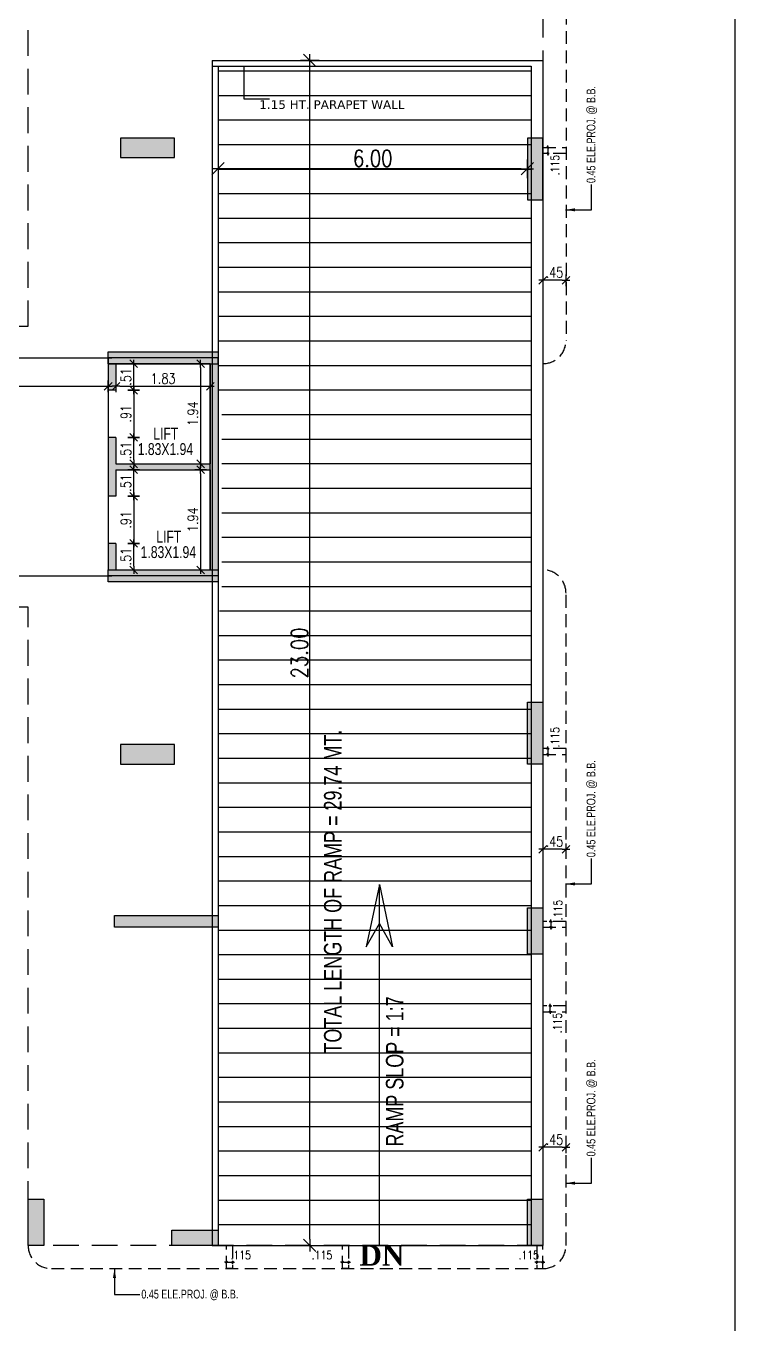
# Model space of a CAD drawing. Header units: inches. Extents: x 14331 to 14549, y 2557 to 2714.
# Drawn here: x 14362.41 to 14376.17, y 2577.97 to 2603.16 of the extents above; entities that cross this region are included whole.
import ezdxf
from ezdxf.enums import TextEntityAlignment as Align

# ---------------------------------------------------------------- set-up
doc = ezdxf.new("R2010")
doc.units = ezdxf.units.IN
doc.header["$LTSCALE"] = 0.25
doc.header["$MEASUREMENT"] = 0
doc.header["$PDMODE"] = 35
doc.linetypes.add('DASHEDX2', pattern=[1.5, 1, -0.5])
for name, color, linetype in [('dim-details', 7, 'Continuous'), ('dimension', 7, 'Continuous'), ('edges', 1, 'Continuous'), ('PARK. TEX', 7, 'Continuous'), ('proj-internal', 1, 'DASHEDX2'), ('RAMP', 8, 'Continuous'), ('text-large', 7, 'Continuous'), ('wall', 7, 'Continuous'), ('wall hatch', 7, 'Continuous'), ('walls', 7, 'Continuous'), ('WORK TEX', 6, 'Continuous'), ('WORKING DIM', 7, 'Continuous')]:
    doc.layers.add(name, color=color, linetype=linetype)
for name, color, linetype, lineweight in [('P-COL', 7, 'Continuous', 30), ('P-COL UP TO GF', 3, 'Continuous', 30), ('P-COLHAT', 8, 'Continuous', 25)]:
    doc.layers.add(name, color=color, linetype=linetype, lineweight=lineweight)
doc.styles.add('ARIAL', font='TIMES_0.TTF')
doc.styles.add('ARL', font='swisscl_0.ttf')
doc.styles.add('BOLD TIME', font='TIMESBD_0.TTF')
doc.styles.add('romans', font='romans.shx', dxfattribs={"width": 0.8})
doc.styles.add('verdana', font='VERDANA_0.TTF')
doc.dimstyles.new('121', dxfattribs={"dimscale": 0.1, "dimtxt": 1.65, "dimasz": 0.2, "dimexe": 0.03125, "dimexo": 0.25, "dimgap": 0.5, "dimtad": 1, "dimzin": 4, "dimdsep": 46, "dimtxsty": 'romans', "dimblk1": 'MINITICK', "dimblk2": 'MINITICK', "dimsah": 1, "dimcen": 1, "dimse1": 1, "dimse2": 1, "dimclrd": 252, "dimclre": 256, "dimclrt": 7, "dimadec": 3, "dimazin": 0, "dimtfac": 0.8, "dimtix": 1, "dimtmove": 2, "dimatfit": 3, "dimfxl": 0, "dimtolj": 1, "dimtzin": 3, "dimarcsym": 0})
doc.dimstyles.new('Copy of minitick-400', dxfattribs={"dimscale": 0.4, "dimtxt": 0.8, "dimasz": 0.3, "dimexe": 0.03125, "dimexo": 0.25, "dimgap": 0.1, "dimtad": 1, "dimzin": 1, "dimdsep": 46, "dimtxsty": 'romans', "dimblk1": 'MINITICK', "dimblk2": 'MINITICK', "dimsah": 1, "dimcen": 1, "dimse1": 1, "dimse2": 1, "dimclrd": 256, "dimclre": 10, "dimclrt": 7, "dimazin": 0, "dimtfac": 0.8, "dimtix": 1, "dimtmove": 2, "dimatfit": 3, "dimfxl": 0, "dimtolj": 1, "dimtzin": 3, "dimarcsym": 0})
doc.dimstyles.new('DFSGSG', dxfattribs={"dimtxt": 0.23, "dimasz": 0.18, "dimexe": 0.18, "dimexo": 0.0625, "dimgap": 0.09, "dimtad": 1, "dimzin": 0, "dimdsep": 46, "dimtxsty": 'ARIAL', "dimcen": 0.09, "dimse1": 1, "dimse2": 1, "dimaunit": 1, "dimadec": 0, "dimazin": 0, "dimtfac": 1, "dimtix": 1, "dimtofl": 0, "dimtmove": 0, "dimatfit": 3, "dimfxl": 0, "dimtolj": 1, "dimtzin": 0, "dimarcsym": 0})
doc.dimstyles.new('LESS-2', dxfattribs={"dimscale": 0.1, "dimtxt": 4.3, "dimasz": 0.75, "dimexe": 0.03125, "dimexo": 0.25, "dimgap": 0.5, "dimtad": 1, "dimzin": 4, "dimdsep": 46, "dimtxsty": 'ARL', "dimblk1": 'MINITICK', "dimblk2": 'MINITICK', "dimsah": 1, "dimcen": 1, "dimse1": 1, "dimse2": 1, "dimsd1": 1, "dimsd2": 1, "dimclrd": 7, "dimclre": 10, "dimclrt": 7, "dimadec": 3, "dimazin": 0, "dimtfac": 0.8, "dimtix": 1, "dimtmove": 2, "dimatfit": 3, "dimfxl": 0, "dimtolj": 1, "dimtzin": 3, "dimarcsym": 0})
doc.dimstyles.new('minitick-100', dxfattribs={"dimscale": 0.1, "dimtxt": 2, "dimasz": 0.75, "dimexe": 0.03125, "dimexo": 0.25, "dimgap": 0.5, "dimtad": 1, "dimzin": 4, "dimdsep": 46, "dimtxsty": 'romans', "dimblk1": 'MINITICK', "dimblk2": 'MINITICK', "dimsah": 1, "dimcen": 1, "dimse1": 1, "dimse2": 1, "dimclrd": 252, "dimclre": 256, "dimclrt": 256, "dimadec": 3, "dimazin": 0, "dimtfac": 0.8, "dimtix": 1, "dimtmove": 2, "dimatfit": 3, "dimfxl": 0, "dimtolj": 1, "dimtzin": 3, "dimarcsym": 0})

# ---------------------------------------------------------------- blocks, each defined once
blk = doc.blocks.new('MINITICK')
at = {"color": 7}
for p, q in [((1, 1), (-1, -1)), ((-1, 0), (1, 0)), ((0, -1.5), (0, 1.5))]:
    blk.add_line(p, q, dxfattribs=at)
blk = doc.blocks.new('*D2')
at = {"layer": 'Defpoints', "color": 0, "ltscale": 10, "transparency": 16777216}
for p in [(14367.92, 2602.491), (14367.978, 2602.491), (14367.978, 2579.495)]:
    blk.add_point(p, dxfattribs=at)
at = {"layer": 'dim-details', "lineweight": -2, "ltscale": 10, "transparency": 16777216}
blk.add_line((14367.92, 2579.615), (14367.92, 2602.371), dxfattribs=at)
at = {"layer": 'dim-details', "lineweight": -2, "ltscale": 10, "transparency": 16777216, "xscale": 0.12, "yscale": 0.12, "zscale": 0.12}
for p, rotation in [((14367.92, 2602.491), 90), ((14367.92, 2579.495), 270)]:
    blk.add_blockref('MINITICK', p, dxfattribs=dict(at, rotation=rotation))
at = {"layer": 'dim-details', "color": 7, "ltscale": 10, "transparency": 16777216, "insert": (14367.72, 2590.993), "char_height": 0.32, "attachment_point": 5, "rotation": 90, "style": 'romans'}
blk.add_mtext('\\A1;23.00', dxfattribs=at)
blk = doc.blocks.new('*D6')
at = {"layer": 'Defpoints', "color": 0, "ltscale": 10, "transparency": 16777216}
for p in [(14366.142, 2600.529), (14366.142, 2600.389), (14372.142, 2600.529)]:
    blk.add_point(p, dxfattribs=at)
at = {"layer": 'dim-details', "lineweight": -2, "ltscale": 10, "transparency": 16777216}
blk.add_line((14372.022, 2600.389), (14366.262, 2600.389), dxfattribs=at)
at = {"layer": 'dim-details', "lineweight": -2, "ltscale": 10, "transparency": 16777216, "xscale": 0.12, "yscale": 0.12, "zscale": 0.12, "rotation": 180}
blk.add_blockref('MINITICK', (14366.142, 2600.389), dxfattribs=at)
at = {"layer": 'dim-details', "lineweight": -2, "ltscale": 10, "transparency": 16777216, "xscale": 0.12, "yscale": 0.12, "zscale": 0.12}
blk.add_blockref('MINITICK', (14372.142, 2600.389), dxfattribs=at)
at = {"layer": 'dim-details', "color": 7, "ltscale": 10, "transparency": 16777216, "insert": (14369.142, 2600.589), "char_height": 0.32, "attachment_point": 5, "style": 'romans'}
blk.add_mtext('\\A1;6.00', dxfattribs=at)
blk = doc.blocks.new('P-COL UPTO G.F BLOCK A')
at = {"layer": 'P-COL UP TO GF', "lineweight": 20, "ltscale": 10}
h = blk.add_hatch(color=8, dxfattribs=at)
h.dxf.hatch_style = 1
h.paths.add_polyline_path([(12701.255, -1027.812), (12701.255, -1027.432), (12700.205, -1027.432), (12700.205, -1027.812)])
h = blk.add_hatch(color=8, dxfattribs=at)
h.dxf.hatch_style = 1
h.paths.add_polyline_path([(12701.255, -1039.58), (12701.255, -1039.2), (12700.205, -1039.2), (12700.205, -1039.58)])
at = {"layer": 'P-COL UP TO GF', "ltscale": 10}
for points in [[(12701.255, -1027.812), (12701.255, -1027.432), (12700.205, -1027.432), (12700.205, -1027.812)], [(12701.255, -1039.58), (12701.255, -1039.2), (12700.205, -1039.2), (12700.205, -1039.58)]]:
    blk.add_lwpolyline(points, close=True, dxfattribs=at)
blk = doc.blocks.new('*D24')
at = {"layer": 'Defpoints', "color": 0, "ltscale": 10, "transparency": 16777216}
for p in [(14364.008, 2596.168), (14357.985, 2595.885), (14364.008, 2595.885)]:
    blk.add_point(p, dxfattribs=at)
at = {"layer": 'dimension', "color": 252, "lineweight": -2, "ltscale": 10, "transparency": 16777216}
blk.add_line((14358.06, 2596.168), (14363.933, 2596.168), dxfattribs=at)
at = {"layer": 'dimension', "color": 252, "lineweight": -2, "ltscale": 10, "transparency": 16777216, "xscale": 0.07500000000000001, "yscale": 0.07500000000000001, "zscale": 0.07500000000000001, "rotation": 180}
blk.add_blockref('MINITICK', (14357.985, 2596.168), dxfattribs=at)
at = {"layer": 'dimension', "color": 252, "lineweight": -2, "ltscale": 10, "transparency": 16777216, "xscale": 0.07500000000000001, "yscale": 0.07500000000000001, "zscale": 0.07500000000000001}
blk.add_blockref('MINITICK', (14364.008, 2596.168), dxfattribs=at)
at = {"layer": 'dimension', "ltscale": 10, "transparency": 16777216, "insert": (14360.996, 2596.318), "char_height": 0.2, "attachment_point": 5, "style": 'romans'}
blk.add_mtext('\\A1;6.02', dxfattribs=at)
blk = doc.blocks.new('*D25')
at = {"layer": 'Defpoints', "color": 0, "ltscale": 10, "transparency": 16777216}
for p in [(14364.16, 2596.473), (14365.989, 2596.473), (14365.989, 2596.168)]:
    blk.add_point(p, dxfattribs=at)
at = {"layer": 'dimension', "color": 252, "lineweight": -2, "ltscale": 10, "transparency": 16777216}
blk.add_line((14364.235, 2596.168), (14365.914, 2596.168), dxfattribs=at)
at = {"layer": 'dimension', "color": 252, "lineweight": -2, "ltscale": 10, "transparency": 16777216, "xscale": 0.07500000000000001, "yscale": 0.07500000000000001, "zscale": 0.07500000000000001, "rotation": 180}
blk.add_blockref('MINITICK', (14364.16, 2596.168), dxfattribs=at)
at = {"layer": 'dimension', "color": 252, "lineweight": -2, "ltscale": 10, "transparency": 16777216, "xscale": 0.07500000000000001, "yscale": 0.07500000000000001, "zscale": 0.07500000000000001}
blk.add_blockref('MINITICK', (14365.989, 2596.168), dxfattribs=at)
at = {"layer": 'dimension', "ltscale": 10, "transparency": 16777216, "insert": (14365.075, 2596.318), "char_height": 0.2, "attachment_point": 5, "style": 'romans'}
blk.add_mtext('\\A1;1.83', dxfattribs=at)
blk = doc.blocks.new('*D26')
at = {"layer": 'Defpoints', "color": 0, "ltscale": 10, "transparency": 16777216}
for p in [(14365.69, 2596.606), (14365.69, 2594.663), (14365.801, 2594.663)]:
    blk.add_point(p, dxfattribs=at)
at = {"layer": 'dimension', "color": 252, "lineweight": -2, "ltscale": 10, "transparency": 16777216}
blk.add_line((14365.801, 2596.531), (14365.801, 2594.738), dxfattribs=at)
at = {"layer": 'dimension', "color": 252, "lineweight": -2, "ltscale": 10, "transparency": 16777216, "xscale": 0.07500000000000001, "yscale": 0.07500000000000001, "zscale": 0.07500000000000001}
for p, rotation in [((14365.801, 2596.606), 90), ((14365.801, 2594.663), 270)]:
    blk.add_blockref('MINITICK', p, dxfattribs=dict(at, rotation=rotation))
at = {"layer": 'dimension', "ltscale": 10, "transparency": 16777216, "insert": (14365.651, 2595.635), "char_height": 0.2, "attachment_point": 5, "rotation": 90, "style": 'romans'}
blk.add_mtext('\\A1;1.94', dxfattribs=at)
blk = doc.blocks.new('*D27')
at = {"layer": 'Defpoints', "color": 0, "ltscale": 10, "transparency": 16777216}
for p in [(14365.363, 2594.549), (14365.363, 2592.605), (14365.801, 2592.605)]:
    blk.add_point(p, dxfattribs=at)
at = {"layer": 'dimension', "color": 252, "lineweight": -2, "ltscale": 10, "transparency": 16777216}
blk.add_line((14365.801, 2594.474), (14365.801, 2592.68), dxfattribs=at)
at = {"layer": 'dimension', "color": 252, "lineweight": -2, "ltscale": 10, "transparency": 16777216, "xscale": 0.07500000000000001, "yscale": 0.07500000000000001, "zscale": 0.07500000000000001}
for p, rotation in [((14365.801, 2594.549), 90), ((14365.801, 2592.605), 270)]:
    blk.add_blockref('MINITICK', p, dxfattribs=dict(at, rotation=rotation))
at = {"layer": 'dimension', "ltscale": 10, "transparency": 16777216, "insert": (14365.651, 2593.577), "char_height": 0.2, "attachment_point": 5, "rotation": 90, "style": 'romans'}
blk.add_mtext('\\A1;1.94', dxfattribs=at)
blk = doc.blocks.new('*D28')
at = {"layer": 'Defpoints', "color": 0, "ltscale": 10, "transparency": 16777216}
for p in [(14364.16, 2594.549), (14364.504, 2594.549), (14364.16, 2594.034)]:
    blk.add_point(p, dxfattribs=at)
at = {"layer": 'dimension', "color": 252, "lineweight": -2, "ltscale": 10, "transparency": 16777216}
blk.add_line((14364.504, 2594.109), (14364.504, 2594.474), dxfattribs=at)
at = {"layer": 'dimension', "color": 252, "lineweight": -2, "ltscale": 10, "transparency": 16777216, "xscale": 0.07500000000000001, "yscale": 0.07500000000000001, "zscale": 0.07500000000000001}
for p, rotation in [((14364.504, 2594.549), 90), ((14364.504, 2594.034), 270)]:
    blk.add_blockref('MINITICK', p, dxfattribs=dict(at, rotation=rotation))
at = {"layer": 'dimension', "ltscale": 10, "transparency": 16777216, "insert": (14364.354, 2594.291), "char_height": 0.2, "attachment_point": 5, "rotation": 90, "style": 'romans'}
blk.add_mtext('\\A1;.51', dxfattribs=at)
blk = doc.blocks.new('*D29')
at = {"layer": 'Defpoints', "color": 0, "ltscale": 10, "transparency": 16777216}
for p in [(14364.084, 2594.034), (14364.084, 2593.119), (14364.504, 2593.119)]:
    blk.add_point(p, dxfattribs=at)
at = {"layer": 'dimension', "color": 252, "lineweight": -2, "ltscale": 10, "transparency": 16777216}
blk.add_line((14364.504, 2593.959), (14364.504, 2593.194), dxfattribs=at)
at = {"layer": 'dimension', "color": 252, "lineweight": -2, "ltscale": 10, "transparency": 16777216, "xscale": 0.07500000000000001, "yscale": 0.07500000000000001, "zscale": 0.07500000000000001}
for p, rotation in [((14364.504, 2594.034), 90), ((14364.504, 2593.119), 270)]:
    blk.add_blockref('MINITICK', p, dxfattribs=dict(at, rotation=rotation))
at = {"layer": 'dimension', "ltscale": 10, "transparency": 16777216, "insert": (14364.354, 2593.577), "char_height": 0.2, "attachment_point": 5, "rotation": 90, "style": 'romans'}
blk.add_mtext('\\A1;.91', dxfattribs=at)
blk = doc.blocks.new('*D30')
at = {"layer": 'Defpoints', "color": 0, "ltscale": 10, "transparency": 16777216}
for p in [(14364.16, 2593.119), (14364.504, 2593.119), (14364.16, 2592.605)]:
    blk.add_point(p, dxfattribs=at)
at = {"layer": 'dimension', "color": 252, "lineweight": -2, "ltscale": 10, "transparency": 16777216}
blk.add_line((14364.504, 2592.68), (14364.504, 2593.044), dxfattribs=at)
at = {"layer": 'dimension', "color": 252, "lineweight": -2, "ltscale": 10, "transparency": 16777216, "xscale": 0.07500000000000001, "yscale": 0.07500000000000001, "zscale": 0.07500000000000001}
for p, rotation in [((14364.504, 2593.119), 90), ((14364.504, 2592.605), 270)]:
    blk.add_blockref('MINITICK', p, dxfattribs=dict(at, rotation=rotation))
at = {"layer": 'dimension', "ltscale": 10, "transparency": 16777216, "insert": (14364.354, 2592.862), "char_height": 0.2, "attachment_point": 5, "rotation": 90, "style": 'romans'}
blk.add_mtext('\\A1;.51', dxfattribs=at)
blk = doc.blocks.new('*D32')
at = {"layer": 'Defpoints', "color": 0, "ltscale": 10, "transparency": 16777216}
for p in [(14364.16, 2596.606), (14364.504, 2596.606), (14364.16, 2596.092)]:
    blk.add_point(p, dxfattribs=at)
at = {"layer": 'dimension', "color": 252, "lineweight": -2, "ltscale": 10, "transparency": 16777216}
blk.add_line((14364.504, 2596.167), (14364.504, 2596.531), dxfattribs=at)
at = {"layer": 'dimension', "color": 252, "lineweight": -2, "ltscale": 10, "transparency": 16777216, "xscale": 0.07500000000000001, "yscale": 0.07500000000000001, "zscale": 0.07500000000000001}
for p, rotation in [((14364.504, 2596.606), 90), ((14364.504, 2596.092), 270)]:
    blk.add_blockref('MINITICK', p, dxfattribs=dict(at, rotation=rotation))
at = {"layer": 'dimension', "ltscale": 10, "transparency": 16777216, "insert": (14364.354, 2596.349), "char_height": 0.2, "attachment_point": 5, "rotation": 90, "style": 'romans'}
blk.add_mtext('\\A1;.51', dxfattribs=at)
blk = doc.blocks.new('*D33')
at = {"layer": 'Defpoints', "color": 0, "ltscale": 10, "transparency": 16777216}
for p in [(14364.084, 2596.092), (14364.084, 2595.177), (14364.504, 2595.177)]:
    blk.add_point(p, dxfattribs=at)
at = {"layer": 'dimension', "color": 252, "lineweight": -2, "ltscale": 10, "transparency": 16777216}
blk.add_line((14364.504, 2596.017), (14364.504, 2595.252), dxfattribs=at)
at = {"layer": 'dimension', "color": 252, "lineweight": -2, "ltscale": 10, "transparency": 16777216, "xscale": 0.07500000000000001, "yscale": 0.07500000000000001, "zscale": 0.07500000000000001}
for p, rotation in [((14364.504, 2596.092), 90), ((14364.504, 2595.177), 270)]:
    blk.add_blockref('MINITICK', p, dxfattribs=dict(at, rotation=rotation))
at = {"layer": 'dimension', "ltscale": 10, "transparency": 16777216, "insert": (14364.354, 2595.635), "char_height": 0.2, "attachment_point": 5, "rotation": 90, "style": 'romans'}
blk.add_mtext('\\A1;.91', dxfattribs=at)
blk = doc.blocks.new('*D31')
at = {"layer": 'Defpoints', "color": 0, "ltscale": 10, "transparency": 16777216}
for p in [(14364.16, 2595.177), (14364.504, 2595.177), (14364.16, 2594.663)]:
    blk.add_point(p, dxfattribs=at)
at = {"layer": 'dimension', "color": 252, "lineweight": -2, "ltscale": 10, "transparency": 16777216}
blk.add_line((14364.504, 2594.738), (14364.504, 2595.102), dxfattribs=at)
at = {"layer": 'dimension', "color": 252, "lineweight": -2, "ltscale": 10, "transparency": 16777216, "xscale": 0.07500000000000001, "yscale": 0.07500000000000001, "zscale": 0.07500000000000001}
for p, rotation in [((14364.504, 2595.177), 90), ((14364.504, 2594.663), 270)]:
    blk.add_blockref('MINITICK', p, dxfattribs=dict(at, rotation=rotation))
at = {"layer": 'dimension', "ltscale": 10, "transparency": 16777216, "insert": (14364.354, 2594.92), "char_height": 0.2, "attachment_point": 5, "rotation": 90, "style": 'romans'}
blk.add_mtext('\\A1;.51', dxfattribs=at)
blk = doc.blocks.new('*D356')
at = {"layer": 'Defpoints', "color": 0, "ltscale": 10, "transparency": 16777216}
for p in [(14372.442, 2598.522), (14372.892, 2598.522), (14372.442, 2598.226)]:
    blk.add_point(p, dxfattribs=at)
at = {"layer": 'dimension', "color": 252, "lineweight": -2, "ltscale": 10, "transparency": 16777216}
blk.add_line((14372.817, 2598.226), (14372.517, 2598.226), dxfattribs=at)
at = {"layer": 'dimension', "color": 252, "lineweight": -2, "ltscale": 10, "transparency": 16777216, "xscale": 0.07500000000000001, "yscale": 0.07500000000000001, "zscale": 0.07500000000000001, "rotation": 180}
blk.add_blockref('MINITICK', (14372.442, 2598.226), dxfattribs=at)
at = {"layer": 'dimension', "color": 252, "lineweight": -2, "ltscale": 10, "transparency": 16777216, "xscale": 0.07500000000000001, "yscale": 0.07500000000000001, "zscale": 0.07500000000000001}
blk.add_blockref('MINITICK', (14372.892, 2598.226), dxfattribs=at)
at = {"layer": 'dimension', "ltscale": 10, "transparency": 16777216, "insert": (14372.667, 2598.376), "char_height": 0.2, "attachment_point": 5, "style": 'romans'}
blk.add_mtext('\\A1;.45', dxfattribs=at)
blk = doc.blocks.new('*D357')
at = {"layer": 'Defpoints', "color": 0, "ltscale": 10, "transparency": 16777216}
for p in [(14372.442, 2587.48), (14372.892, 2587.48), (14372.442, 2587.184)]:
    blk.add_point(p, dxfattribs=at)
at = {"layer": 'dimension', "color": 252, "lineweight": -2, "ltscale": 10, "transparency": 16777216}
blk.add_line((14372.817, 2587.184), (14372.517, 2587.184), dxfattribs=at)
at = {"layer": 'dimension', "color": 252, "lineweight": -2, "ltscale": 10, "transparency": 16777216, "xscale": 0.07500000000000001, "yscale": 0.07500000000000001, "zscale": 0.07500000000000001, "rotation": 180}
blk.add_blockref('MINITICK', (14372.442, 2587.184), dxfattribs=at)
at = {"layer": 'dimension', "color": 252, "lineweight": -2, "ltscale": 10, "transparency": 16777216, "xscale": 0.07500000000000001, "yscale": 0.07500000000000001, "zscale": 0.07500000000000001}
blk.add_blockref('MINITICK', (14372.892, 2587.184), dxfattribs=at)
at = {"layer": 'dimension', "ltscale": 10, "transparency": 16777216, "insert": (14372.667, 2587.334), "char_height": 0.2, "attachment_point": 5, "style": 'romans'}
blk.add_mtext('\\A1;.45', dxfattribs=at)
blk = doc.blocks.new('*D358')
at = {"layer": 'Defpoints', "color": 0, "ltscale": 10, "transparency": 16777216}
for p in [(14372.442, 2581.696), (14372.892, 2581.696), (14372.442, 2581.4)]:
    blk.add_point(p, dxfattribs=at)
at = {"layer": 'dimension', "color": 252, "lineweight": -2, "ltscale": 10, "transparency": 16777216}
blk.add_line((14372.817, 2581.4), (14372.517, 2581.4), dxfattribs=at)
at = {"layer": 'dimension', "color": 252, "lineweight": -2, "ltscale": 10, "transparency": 16777216, "xscale": 0.07500000000000001, "yscale": 0.07500000000000001, "zscale": 0.07500000000000001, "rotation": 180}
blk.add_blockref('MINITICK', (14372.442, 2581.4), dxfattribs=at)
at = {"layer": 'dimension', "color": 252, "lineweight": -2, "ltscale": 10, "transparency": 16777216, "xscale": 0.07500000000000001, "yscale": 0.07500000000000001, "zscale": 0.07500000000000001}
blk.add_blockref('MINITICK', (14372.892, 2581.4), dxfattribs=at)
at = {"layer": 'dimension', "ltscale": 10, "transparency": 16777216, "insert": (14372.667, 2581.55), "char_height": 0.2, "attachment_point": 5, "style": 'romans'}
blk.add_mtext('\\A1;.45', dxfattribs=at)
blk = doc.blocks.new('*D711')
at = {"layer": 'Defpoints', "color": 0, "transparency": 16777216}
for p in [(14372.514, 2600.799), (14372.514, 2600.684), (14372.538, 2600.684)]:
    blk.add_point(p, dxfattribs=at)
at = {"layer": 'WORKING DIM', "color": 252, "lineweight": -2, "transparency": 16777216}
for p, q in [((14372.538, 2600.819), (14372.538, 2600.839)), ((14372.538, 2600.799), (14372.538, 2600.684)), ((14372.538, 2600.664), (14372.538, 2600.644))]:
    blk.add_line(p, q, dxfattribs=at)
at = {"layer": 'WORKING DIM', "color": 252, "lineweight": -2, "transparency": 16777216, "xscale": 0.02, "yscale": 0.02, "zscale": 0.02}
for p, rotation in [((14372.538, 2600.799), 270), ((14372.538, 2600.684), 90)]:
    blk.add_blockref('MINITICK', p, dxfattribs=dict(at, rotation=rotation))
at = {"layer": 'WORKING DIM', "color": 7, "transparency": 16777216, "insert": (14372.678, 2600.459), "char_height": 0.165, "attachment_point": 5, "rotation": 90, "style": 'romans'}
blk.add_mtext('\\A1;.115', dxfattribs=at)
blk = doc.blocks.new('*D712')
at = {"layer": 'Defpoints', "color": 0, "transparency": 16777216}
for p in [(14372.514, 2589.137), (14372.514, 2589.023), (14372.538, 2589.023)]:
    blk.add_point(p, dxfattribs=at)
at = {"layer": 'WORKING DIM', "color": 252, "lineweight": -2, "transparency": 16777216}
for p, q in [((14372.538, 2589.157), (14372.538, 2589.177)), ((14372.538, 2589.137), (14372.538, 2589.023)), ((14372.538, 2589.003), (14372.538, 2588.983))]:
    blk.add_line(p, q, dxfattribs=at)
at = {"layer": 'WORKING DIM', "color": 252, "lineweight": -2, "transparency": 16777216, "xscale": 0.02, "yscale": 0.02, "zscale": 0.02}
for p, rotation in [((14372.538, 2589.137), 270), ((14372.538, 2589.023), 90)]:
    blk.add_blockref('MINITICK', p, dxfattribs=dict(at, rotation=rotation))
at = {"layer": 'WORKING DIM', "color": 7, "transparency": 16777216, "insert": (14372.678, 2589.357), "char_height": 0.165, "attachment_point": 5, "rotation": 90, "style": 'romans'}
blk.add_mtext('\\A1;.115', dxfattribs=at)
blk = doc.blocks.new('*D713')
at = {"layer": 'Defpoints', "color": 0, "transparency": 16777216}
for p in [(14372.574, 2585.783), (14372.574, 2585.669), (14372.597, 2585.669)]:
    blk.add_point(p, dxfattribs=at)
at = {"layer": 'WORKING DIM', "color": 252, "lineweight": -2, "transparency": 16777216}
for p, q in [((14372.597, 2585.803), (14372.597, 2585.823)), ((14372.597, 2585.783), (14372.597, 2585.669)), ((14372.597, 2585.649), (14372.597, 2585.629))]:
    blk.add_line(p, q, dxfattribs=at)
at = {"layer": 'WORKING DIM', "color": 252, "lineweight": -2, "transparency": 16777216, "xscale": 0.02, "yscale": 0.02, "zscale": 0.02}
for p, rotation in [((14372.597, 2585.783), 270), ((14372.597, 2585.669), 90)]:
    blk.add_blockref('MINITICK', p, dxfattribs=dict(at, rotation=rotation))
at = {"layer": 'WORKING DIM', "color": 7, "transparency": 16777216, "insert": (14372.737, 2586.003), "char_height": 0.165, "attachment_point": 5, "rotation": 90, "style": 'romans'}
blk.add_mtext('\\A1;.115', dxfattribs=at)
blk = doc.blocks.new('*D695')
at = {"layer": 'Defpoints', "color": 0, "transparency": 16777216}
for p in [(14366.306, 2579.145), (14366.42, 2579.169), (14366.42, 2579.145)]:
    blk.add_point(p, dxfattribs=at)
at = {"layer": 'WORKING DIM', "color": 252, "lineweight": -2, "transparency": 16777216}
for p, q in [((14366.286, 2579.169), (14366.266, 2579.169)), ((14366.306, 2579.169), (14366.42, 2579.169)), ((14366.44, 2579.169), (14366.46, 2579.169))]:
    blk.add_line(p, q, dxfattribs=at)
at = {"layer": 'WORKING DIM', "color": 252, "lineweight": -2, "transparency": 16777216, "xscale": 0.02, "yscale": 0.02, "zscale": 0.02}
blk.add_blockref('MINITICK', (14366.306, 2579.169), dxfattribs=at)
at = {"layer": 'WORKING DIM', "color": 252, "lineweight": -2, "transparency": 16777216, "xscale": 0.02, "yscale": 0.02, "zscale": 0.02, "rotation": 180}
blk.add_blockref('MINITICK', (14366.42, 2579.169), dxfattribs=at)
at = {"layer": 'WORKING DIM', "color": 7, "transparency": 16777216, "insert": (14366.58, 2579.309), "char_height": 0.165, "attachment_point": 5, "style": 'romans'}
blk.add_mtext('\\A1;.115', dxfattribs=at)
blk = doc.blocks.new('*D696')
at = {"layer": 'Defpoints', "color": 0, "transparency": 16777216}
for p in [(14368.554, 2579.145), (14368.669, 2579.169), (14368.669, 2579.145)]:
    blk.add_point(p, dxfattribs=at)
at = {"layer": 'WORKING DIM', "color": 252, "lineweight": -2, "transparency": 16777216}
for p, q in [((14368.534, 2579.169), (14368.514, 2579.169)), ((14368.554, 2579.169), (14368.669, 2579.169)), ((14368.689, 2579.169), (14368.709, 2579.169))]:
    blk.add_line(p, q, dxfattribs=at)
at = {"layer": 'WORKING DIM', "color": 252, "lineweight": -2, "transparency": 16777216, "xscale": 0.02, "yscale": 0.02, "zscale": 0.02}
blk.add_blockref('MINITICK', (14368.554, 2579.169), dxfattribs=at)
at = {"layer": 'WORKING DIM', "color": 252, "lineweight": -2, "transparency": 16777216, "xscale": 0.02, "yscale": 0.02, "zscale": 0.02, "rotation": 180}
blk.add_blockref('MINITICK', (14368.669, 2579.169), dxfattribs=at)
at = {"layer": 'WORKING DIM', "color": 7, "transparency": 16777216, "insert": (14368.158, 2579.309), "char_height": 0.165, "attachment_point": 5, "style": 'romans'}
blk.add_mtext('\\A1;.115', dxfattribs=at)
blk = doc.blocks.new('*D691')
at = {"layer": 'Defpoints', "color": 0, "transparency": 16777216}
for p in [(14372.563, 2584.145), (14372.563, 2584.03), (14372.586, 2584.145)]:
    blk.add_point(p, dxfattribs=at)
at = {"layer": 'WORKING DIM', "color": 252, "lineweight": -2, "transparency": 16777216}
for p, q in [((14372.586, 2584.165), (14372.586, 2584.185)), ((14372.586, 2584.03), (14372.586, 2584.145)), ((14372.586, 2584.01), (14372.586, 2583.99))]:
    blk.add_line(p, q, dxfattribs=at)
at = {"layer": 'WORKING DIM', "color": 252, "lineweight": -2, "transparency": 16777216, "xscale": 0.02, "yscale": 0.02, "zscale": 0.02}
for p, rotation in [((14372.586, 2584.145), 270), ((14372.586, 2584.03), 90)]:
    blk.add_blockref('MINITICK', p, dxfattribs=dict(at, rotation=rotation))
at = {"layer": 'WORKING DIM', "color": 7, "transparency": 16777216, "insert": (14372.726, 2583.81), "char_height": 0.165, "attachment_point": 5, "rotation": 90, "style": 'romans'}
blk.add_mtext('\\A1;.115', dxfattribs=at)
blk = doc.blocks.new('*D698')
at = {"layer": 'Defpoints', "color": 0, "transparency": 16777216}
for p in [(14372.327, 2579.169), (14372.327, 2579.145), (14372.442, 2579.145)]:
    blk.add_point(p, dxfattribs=at)
at = {"layer": 'WORKING DIM', "color": 252, "lineweight": -2, "transparency": 16777216}
for p, q in [((14372.307, 2579.169), (14372.287, 2579.169)), ((14372.442, 2579.169), (14372.327, 2579.169)), ((14372.462, 2579.169), (14372.482, 2579.169))]:
    blk.add_line(p, q, dxfattribs=at)
at = {"layer": 'WORKING DIM', "color": 252, "lineweight": -2, "transparency": 16777216, "xscale": 0.02, "yscale": 0.02, "zscale": 0.02}
blk.add_blockref('MINITICK', (14372.327, 2579.169), dxfattribs=at)
at = {"layer": 'WORKING DIM', "color": 252, "lineweight": -2, "transparency": 16777216, "xscale": 0.02, "yscale": 0.02, "zscale": 0.02, "rotation": 180}
blk.add_blockref('MINITICK', (14372.442, 2579.169), dxfattribs=at)
at = {"layer": 'WORKING DIM', "color": 7, "transparency": 16777216, "insert": (14372.168, 2579.309), "char_height": 0.165, "attachment_point": 5, "style": 'romans'}
blk.add_mtext('\\A1;.115', dxfattribs=at)

msp = doc.modelspace()

# ---------------------------------------------------------------- hatches: boundary and pattern name
at = {"layer": 'P-COLHAT', "lineweight": 30}
for points in [[(14372.442, 2600.984), (14372.142, 2600.984), (14372.142, 2599.784), (14372.442, 2599.784)], [(14372.442, 2588.837), (14372.142, 2588.837), (14372.142, 2590.037), (14372.442, 2590.037)], [(14372.442, 2585.149), (14372.142, 2585.149), (14372.142, 2586.049), (14372.442, 2586.049)], [(14364.134, 2585.669), (14364.134, 2585.899), (14366.142, 2585.899), (14366.142, 2585.669)], [(14362.757, 2579.495), (14362.457, 2579.495), (14362.457, 2580.395), (14362.757, 2580.395)], [(14372.442, 2579.495), (14372.142, 2579.495), (14372.142, 2580.395), (14372.442, 2580.395)], [(14365.242, 2579.495), (14365.242, 2579.795), (14366.142, 2579.795), (14366.142, 2579.495)]]:
    msp.add_hatch(color=256, dxfattribs=at).paths.add_polyline_path(points)
at = {"layer": 'P-COLHAT', "ltscale": 10}
msp.add_hatch(color=256, dxfattribs=at).paths.add_polyline_path([(14364.008, 2592.605), (14365.989, 2592.605), (14365.989, 2596.606), (14364.008, 2596.606), (14364.008, 2596.836), (14366.142, 2596.836), (14366.142, 2592.375), (14364.008, 2592.375)])
at = {"layer": 'RAMP', "ltscale": 10}
h = msp.add_hatch(dxfattribs=at)
h.set_pattern_fill('ANSI31', color=256, scale=3.810976, angle=135)
h.set_pattern_definition([(180, (2203.5833, 2422.6969), (-9e-17, -0.476371951), [])])
h.paths.add_polyline_path([(14372.213, 2602.377), (14366.142, 2602.377), (14366.142, 2595.997), (14366.213, 2595.882), (14366.213, 2591.881), (14366.142, 2591.767), (14366.142, 2579.495), (14372.213, 2579.495)])
at = {"layer": 'wall hatch'}
h = msp.add_hatch(color=8, dxfattribs=at)
h.dxf.hatch_style = 1
h.paths.add_polyline_path([(14366.142, 2596.721), (14364.008, 2596.721), (14364.008, 2596.606), (14366.142, 2596.606)])
h = msp.add_hatch(color=8, dxfattribs=at)
h.dxf.hatch_style = 1
h.paths.add_polyline_path([(14364.16, 2594.549), (14365.989, 2594.549), (14365.989, 2592.605), (14366.142, 2592.605), (14366.142, 2596.606), (14365.989, 2596.606), (14365.989, 2594.663), (14364.16, 2594.663), (14364.16, 2595.177), (14364.008, 2595.177), (14364.008, 2594.034), (14364.16, 2594.034)])
h.paths.add_polyline_path([(14364.16, 2596.606), (14364.008, 2596.606), (14364.008, 2596.092), (14364.16, 2596.092)], flags=17)
h.paths.add_polyline_path([(14364.16, 2593.119), (14364.008, 2593.119), (14364.008, 2592.605), (14364.16, 2592.605)], flags=17)
h = msp.add_hatch(color=8, dxfattribs=at)
h.dxf.hatch_style = 1
h.paths.add_polyline_path([(14366.142, 2592.605), (14364.008, 2592.605), (14364.008, 2592.49), (14366.142, 2592.49)])

# ---------------------------------------------------------------- linework, layer by layer
at = {"layer": 'edges', "color": 30, "linetype": 'DASHEDX2'}
for points in [[(14362.457, 2610.936, -0.414214), (14362.907, 2611.386), (14372.442, 2611.386, -0.414214), (14372.892, 2610.936), (14372.892, 2597.056, -0.414214), (14372.442, 2596.606)], [(14362.457, 2579.495, 0.414214), (14362.907, 2579.045), (14372.442, 2579.045, 0.414214), (14372.892, 2579.495), (14372.892, 2592.155, 0.414214), (14372.442, 2592.605)]]:
    msp.add_lwpolyline(points, format="xyb", dxfattribs=at)
for points in [[(14372.442, 2600.799), (14372.892, 2600.799), (14372.892, 2600.684), (14372.442, 2600.684)], [(14372.442, 2589.023), (14372.892, 2589.023), (14372.892, 2589.137), (14372.442, 2589.137)], [(14372.442, 2585.669), (14372.892, 2585.669), (14372.892, 2585.783), (14372.442, 2585.783)], [(14372.442, 2584.03), (14372.892, 2584.03), (14372.892, 2584.145), (14372.442, 2584.145)], [(14366.42, 2579.495), (14366.42, 2579.045), (14366.306, 2579.045), (14366.306, 2579.495)], [(14368.669, 2579.495), (14368.669, 2579.045), (14368.554, 2579.045), (14368.554, 2579.495)], [(14372.327, 2579.495), (14372.327, 2579.045), (14372.442, 2579.045), (14372.442, 2579.495)]]:
    msp.add_lwpolyline(points, dxfattribs=at)
at = {"layer": 'P-COL'}
for points in [[(14372.442, 2600.984), (14372.142, 2600.984), (14372.142, 2599.784), (14372.442, 2599.784)], [(14372.442, 2588.837), (14372.142, 2588.837), (14372.142, 2590.037), (14372.442, 2590.037)], [(14372.442, 2585.149), (14372.142, 2585.149), (14372.142, 2586.049), (14372.442, 2586.049)], [(14364.134, 2585.669), (14364.134, 2585.899), (14366.142, 2585.899), (14366.142, 2585.669)], [(14362.757, 2579.495), (14362.457, 2579.495), (14362.457, 2580.395), (14362.757, 2580.395)], [(14372.442, 2579.495), (14372.142, 2579.495), (14372.142, 2580.395), (14372.442, 2580.395)], [(14365.242, 2579.495), (14365.242, 2579.795), (14366.142, 2579.795), (14366.142, 2579.495)]]:
    msp.add_lwpolyline(points, close=True, dxfattribs=at)
at = {"layer": 'P-COL', "ltscale": 10}
msp.add_lwpolyline([(14364.008, 2592.605), (14365.989, 2592.605), (14365.989, 2596.606), (14364.008, 2596.606), (14364.008, 2596.836), (14366.142, 2596.836), (14366.142, 2592.375), (14364.008, 2592.375)], close=True, dxfattribs=at)
at = {"layer": 'proj-internal', "ltscale": 2}
msp.add_lwpolyline([(14372.442, 2592.605), (14372.442, 2592.605), (14372.442, 2579.495), (14362.457, 2579.495), (14362.457, 2591.881), (14360.59, 2591.881), (14360.59, 2579.495), (14350.605, 2579.495), (14350.605, 2592.605), (14353.285, 2592.605), (14353.285, 2596.606), (14350.605, 2596.606), (14350.605, 2610.936), (14360.59, 2610.936), (14360.59, 2597.331), (14362.457, 2597.331), (14362.457, 2610.936), (14372.442, 2610.936), (14372.442, 2596.606)], dxfattribs=at)
at = {"layer": 'RAMP', "ltscale": 10}
for p, q in [((14366.027, 2602.492), (14366.027, 2579.495)), ((14366.027, 2602.492), (14372.442, 2602.492)), ((14366.027, 2602.377), (14372.213, 2602.377)), ((14366.142, 2602.377), (14366.142, 2595.997)), ((14366.142, 2602.377), (14366.142, 2579.495)), ((14372.213, 2602.377), (14372.213, 2579.495)), ((14372.442, 2602.492), (14372.442, 2579.495)), ((14366.027, 2579.495), (14372.442, 2579.495)), ((14366.099, 2579.495), (14372.442, 2579.495))]:
    msp.add_line(p, q, dxfattribs=at)
at = {"layer": 'wall'}
for p, q in [((14366.142, 2596.721), (14364.008, 2596.721)), ((14364.008, 2596.721), (14364.008, 2596.606)), ((14364.008, 2596.606), (14364.008, 2592.605)), ((14364.008, 2596.606), (14366.142, 2596.606)), ((14364.16, 2596.606), (14364.16, 2596.092)), ((14365.989, 2596.606), (14365.989, 2594.663)), ((14366.142, 2596.606), (14366.142, 2596.721)), ((14366.142, 2596.606), (14366.142, 2592.605)), ((14364.16, 2596.092), (14364.008, 2596.092)), ((14364.16, 2595.177), (14364.008, 2595.177)), ((14364.16, 2595.177), (14364.16, 2594.663)), ((14364.16, 2594.663), (14365.989, 2594.663)), ((14364.16, 2594.549), (14364.16, 2594.034)), ((14364.16, 2594.549), (14365.989, 2594.549)), ((14365.989, 2594.549), (14365.989, 2592.605)), ((14364.16, 2594.034), (14364.008, 2594.034)), ((14364.16, 2593.119), (14364.008, 2593.119)), ((14364.16, 2593.119), (14364.16, 2592.605)), ((14364.008, 2592.605), (14366.142, 2592.605)), ((14364.008, 2592.49), (14364.008, 2592.605)), ((14366.142, 2592.49), (14364.008, 2592.49)), ((14366.142, 2592.605), (14366.142, 2592.49))]:
    msp.add_line(p, q, dxfattribs=at)
msp.add_lwpolyline([(14376.171, 2613.933), (14346.471, 2613.933), (14346.471, 2571.933), (14376.171, 2571.933)], close=True, dxfattribs=at)
at = {"layer": 'walls', "ltscale": 10}
for p, q in [((14357.985, 2596.721), (14364.079, 2596.721)), ((14358.285, 2592.49), (14364.079, 2592.49))]:
    msp.add_line(p, q, dxfattribs=at)
at = {"layer": 'walls'}
for p, q in [((14369.27, 2586.501), (14369.016, 2585.292)), ((14369.27, 2579.495), (14369.27, 2586.501)), ((14369.27, 2586.501), (14369.524, 2585.292)), ((14369.016, 2585.292), (14369.27, 2585.743)), ((14369.524, 2585.292), (14369.27, 2585.743))]:
    msp.add_line(p, q, dxfattribs=at)

# ---------------------------------------------------------------- block references
at = {"layer": 'P-COLHAT', "lineweight": 30}
msp.add_blockref('P-COL UPTO G.F BLOCK A', (1664.043, 3628.417), dxfattribs=at)

# ---------------------------------------------------------------- texts
at = {"layer": 'text-large'}
for s, height, style, p in [('1.15 HT. PARAPET WALL', 0.16888, 'verdana', (14368.349, 2601.634)), ('LIFT', 0.2299, 'ARL', (14365.127, 2595.248)), ('1.83X1.94', 0.2299, 'ARL', (14365.119, 2594.949)), ('LIFT', 0.2299, 'ARL', (14365.185, 2593.248)), ('1.83X1.94', 0.2299, 'ARL', (14365.176, 2592.95)), ('DN', 0.3999, 'BOLD TIME', (14369.32, 2579.304))]:
    msp.add_text(s, height=height, dxfattribs=dict(at, style=style)).set_placement(p, align=Align.MIDDLE_CENTER)
at = {"layer": 'text-large', "style": 'ARL'}
for s, p in [('TOTAL LENGTH OF RAMP = 29.74 MT.', (14368.536, 2583.219)), ('RAMP SLOP = 1:7', (14369.738, 2581.414))]:
    msp.add_text(s, height=0.34, rotation=90, dxfattribs=at).set_placement(p)
at = {"layer": 'WORK TEX', "style": 'ARL'}
for p in [(14373.377, 2601.053), (14373.377, 2587.971), (14373.377, 2582.165)]:
    msp.add_text('0.45 ELE.PROJ. @ B.B.', height=0.17, rotation=90, dxfattribs=at).set_placement(p, align=Align.MIDDLE_CENTER)
msp.add_text('0.45 ELE.PROJ. @ B.B.', height=0.17, dxfattribs=at).set_placement((14365.593, 2578.551), align=Align.MIDDLE_CENTER)

# ---------------------------------------------------------------- dimensions: what is measured, and where the dimension line sits
at = {"layer": 'dim-details', "ltscale": 10}
dim = msp.add_linear_dim(base=(14367.92, 2602.491), p1=(14367.978, 2579.495), p2=(14367.978, 2602.491), angle=90, dimstyle='Copy of minitick-400', dxfattribs=at)
dim.commit()
dim.dimension.update_dxf_attribs({"geometry": '*D2', "text_midpoint": (14367.72, 2590.993)})
dim = msp.add_linear_dim(base=(14366.142, 2600.389), p1=(14372.142, 2600.529), p2=(14366.142, 2600.529), dimstyle='Copy of minitick-400', dxfattribs=at)
dim.commit()
dim.dimension.update_dxf_attribs({"geometry": '*D6', "text_midpoint": (14369.142, 2600.589)})
at = {"layer": 'dimension', "ltscale": 10}
for base, p1, p2, picture, middle in [((14372.442, 2598.226), (14372.892, 2598.522), (14372.442, 2598.522), '*D356', (14372.667, 2598.376)), ((14364.008, 2596.168), (14357.985, 2595.885), (14364.008, 2595.885), '*D24', (14360.996, 2596.318)), ((14365.989, 2596.168), (14364.16, 2596.473), (14365.989, 2596.473), '*D25', (14365.075, 2596.318)), ((14372.442, 2587.184), (14372.892, 2587.48), (14372.442, 2587.48), '*D357', (14372.667, 2587.334)), ((14372.442, 2581.4), (14372.892, 2581.696), (14372.442, 2581.696), '*D358', (14372.667, 2581.55))]:
    dim = msp.add_linear_dim(base=base, p1=p1, p2=p2, dimstyle='minitick-100', dxfattribs=at)
    dim.commit()
    dim.dimension.update_dxf_attribs({"geometry": picture, "text_midpoint": middle})
for base, p1, p2, picture, middle in [((14364.504, 2596.606), (14364.16, 2596.092), (14364.16, 2596.606), '*D32', (14364.354, 2596.349)), ((14365.801, 2594.663), (14365.69, 2596.606), (14365.69, 2594.663), '*D26', (14365.651, 2595.635)), ((14364.504, 2595.1774), (14364.0838, 2596.092), (14364.0838, 2595.1774), '*D33', (14364.354, 2595.6347)), ((14364.504, 2595.177), (14364.16, 2594.663), (14364.16, 2595.177), '*D31', (14364.354, 2594.92)), ((14364.504, 2594.5486), (14364.16, 2594.0341), (14364.16, 2594.5486), '*D28', (14364.354, 2594.2913)), ((14365.801, 2592.605), (14365.363, 2594.549), (14365.363, 2592.605), '*D27', (14365.651, 2593.577)), ((14364.504, 2593.1194), (14364.0838, 2594.0341), (14364.0838, 2593.1194), '*D29', (14364.354, 2593.5768)), ((14364.504, 2593.119), (14364.16, 2592.605), (14364.16, 2593.119), '*D30', (14364.354, 2592.862))]:
    dim = msp.add_linear_dim(base=base, p1=p1, p2=p2, angle=90, dimstyle='minitick-100', dxfattribs=at)
    dim.commit()
    dim.dimension.update_dxf_attribs({"geometry": picture, "text_midpoint": middle})
at = {"layer": 'WORKING DIM'}
for base, p1, p2, angle, picture, middle in [((14372.538, 2600.684), (14372.514, 2600.799), (14372.514, 2600.684), 270, '*D711', (14372.678, 2600.459)), ((14372.538, 2589.023), (14372.514, 2589.137), (14372.514, 2589.023), 270, '*D712', (14372.678, 2589.357)), ((14372.597, 2585.669), (14372.574, 2585.783), (14372.574, 2585.669), 270, '*D713', (14372.737, 2586.003)), ((14372.586, 2584.145), (14372.563, 2584.03), (14372.563, 2584.145), 90, '*D691', (14372.726, 2583.81)), ((14372.327, 2579.169), (14372.442, 2579.145), (14372.327, 2579.145), 180, '*D698', (14372.168, 2579.309))]:
    dim = msp.add_linear_dim(base=base, p1=p1, p2=p2, angle=angle, text='.115', dimstyle='121', override={"dimfxl": 0.18, "dimfxlon": 1}, dxfattribs=at)
    dim.commit()
    dim.dimension.update_dxf_attribs({"geometry": picture, "text_midpoint": middle, "dimtype": 160})
for base, p1, p2, picture, middle in [((14366.42, 2579.169), (14366.306, 2579.145), (14366.42, 2579.145), '*D695', (14366.58, 2579.309)), ((14368.669, 2579.169), (14368.554, 2579.145), (14368.669, 2579.145), '*D696', (14368.158, 2579.309))]:
    dim = msp.add_linear_dim(base=base, p1=p1, p2=p2, text='.115', dimstyle='121', override={"dimfxl": 0.18, "dimfxlon": 1}, dxfattribs=at)
    dim.commit()
    dim.dimension.update_dxf_attribs({"geometry": picture, "text_midpoint": middle, "dimtype": 160})

# ---------------------------------------------------------------- leaders
at = {"layer": 'PARK. TEX', "ltscale": 10}
msp.add_leader([(14366.64, 2602.377), (14366.64, 2601.747), (14367.139, 2601.747)], dimstyle='LESS-2', override={"dimgap": 0.5, "dimtad": 0}, dxfattribs=at)
at = {"layer": 'wall'}
for points in [[(14372.883, 2599.592), (14373.385, 2599.592), (14373.385, 2600.083)], [(14372.883, 2586.51), (14373.385, 2586.51), (14373.385, 2587.001)], [(14372.883, 2580.704), (14373.385, 2580.704), (14373.385, 2581.195)], [(14364.131, 2579.045), (14364.131, 2578.543), (14364.622, 2578.543)]]:
    msp.add_leader(points, dimstyle='DFSGSG', override={"dimgap": 0.09, "dimtad": 0, "dimarcsym": 1}, dxfattribs=at)

doc.saveas('drawing.dxf')
